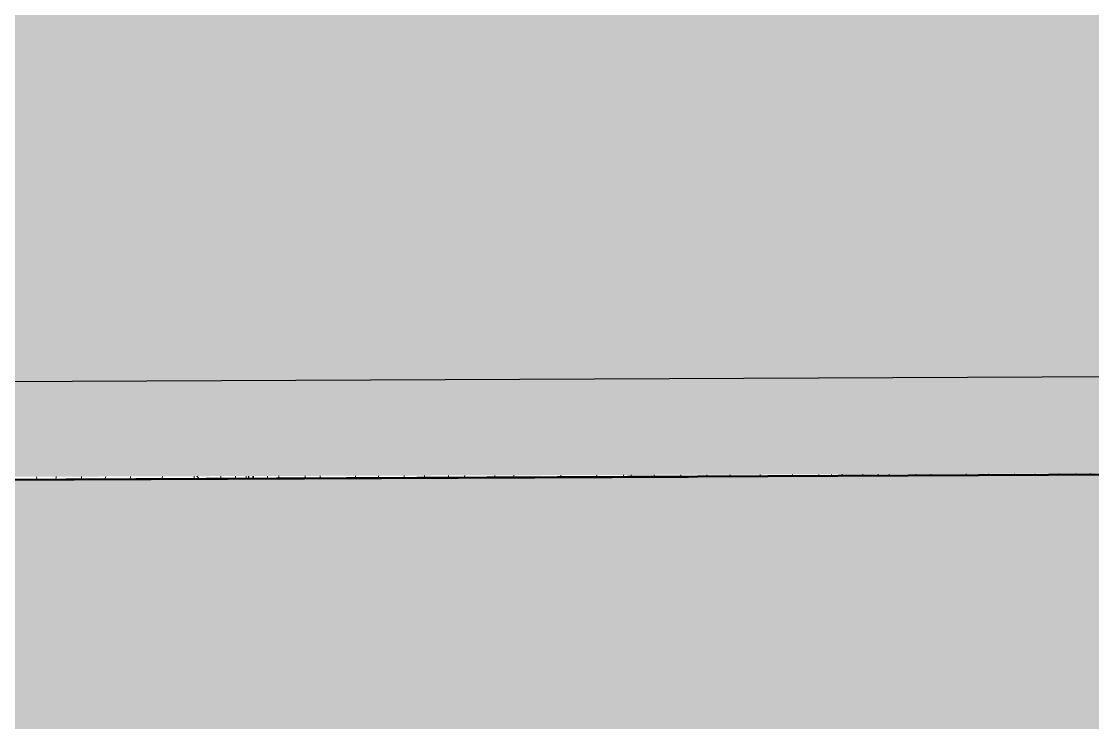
# Model space of a CAD drawing. Header units: metres. Extents: x 0.7 to 65.6, y 3.4 to 27.5.
# Drawn here: x 22.07 to 26.444, y 20.511 to 23.376 of the extents above; entities that cross this region are included whole.
import ezdxf

# ---------------------------------------------------------------- set-up
doc = ezdxf.new("R2010")
doc.units = ezdxf.units.M
for name, color, linetype, lineweight in [('A-DETL', 7, 'Continuous', 13), ('A-DETL-GENF', 7, 'Continuous', 9), ('A-GENM', 7, 'Continuous', 35), ('S-BEAM', 7, 'Continuous', 50)]:
    doc.layers.add(name, color=color, linetype=linetype, lineweight=lineweight)

# ---------------------------------------------------------------- blocks, each defined once
blk = doc.blocks.new('FP_1-DRG 2873024 - SECTION 2')
at = {"layer": 'A-GENM', "color": 254, "lineweight": 18, "true_color": 0xcfcfcf}
for p, q in [((-1105.0155, 22.516), (-1105.0114, 22.516)), ((-1105.0114, 22.516), (-1105.0155, 22.516)), ((-1105.012, 22.4589), (-1105.0115, 22.4957)), ((-1105.0155, 22.4495), (-1105.012, 22.4589)), ((-1105.0132, 22.3244), (-1105.0155, 22.3268)), ((-1105.0114, 22.3174), (-1105.0132, 22.3244)), ((-1105.201, 21.5923), (-1105.2019, 21.596)), ((-1105.1045, 21.5242), (-1105.0779, 21.596)), ((-1105.1076, 21.4936), (-1105.1046, 21.5242)), ((-1105.0007, 21.4941), (-1105.0005, 21.4948)), ((-1105.0005, 21.4948), (-1105.0003, 21.509)), ((-1104.9092, 21.5027), (-1104.9068, 21.5092)), ((-1104.9079, 21.4945), (-1104.9092, 21.5027)), ((-1104.8015, 21.495), (-1104.8014, 21.501)), ((-1104.8014, 21.501), (-1104.8013, 21.5096)), ((-1104.6769, 21.4955), (-1104.6736, 21.5099)), ((-1104.541, 21.4962), (-1104.5408, 21.5103)), ((-1104.5027, 21.4987), (-1104.514, 21.5104)), ((-1104.5027, 21.4963), (-1104.5027, 21.4987)), ((-1104.4318, 21.4966), (-1104.4316, 21.5107)), ((-1104.3718, 21.4969), (-1104.3716, 21.5108)), ((-1104.3286, 21.4971), (-1104.3284, 21.511)), ((-1104.2759, 21.5079), (-1104.2726, 21.5111)), ((-1104.1922, 21.4977), (-1104.1907, 21.5038)), ((-1104.1908, 21.5038), (-1104.1907, 21.5114)), ((-1104.103, 21.4981), (-1104.1028, 21.5116)), ((-1103.9826, 21.4987), (-1103.9824, 21.512)), ((-1103.8861, 21.4991), (-1103.8859, 21.5123)), ((-1103.79, 21.4995), (-1103.7897, 21.5126)), ((-1103.7431, 21.4997), (-1103.7452, 21.5127)), ((-1103.6146, 21.5031), (-1103.6044, 21.5131)), ((-1103.6146, 21.5003), (-1103.6146, 21.5031)), ((-1103.5476, 21.5006), (-1103.5599, 21.5132)), ((-1103.4857, 21.5009), (-1103.4855, 21.5135)), ((-1103.4199, 21.5012), (-1103.4124, 21.5137)), ((-1103.2943, 21.5017), (-1103.2896, 21.5141)), ((-1103.1836, 21.5022), (-1103.1834, 21.5144)), ((-1103.1161, 21.5025), (-1103.1159, 21.5146)), ((-1103.1161, 21.5025), (-1103.1159, 21.5146)), ((-1102.9633, 21.5035), (-1102.9637, 21.515)), ((-1102.9632, 21.5032), (-1102.9632, 21.5035)), ((-1102.8277, 21.5038), (-1102.8286, 21.5154)), ((-1102.6898, 21.5044), (-1102.6927, 21.5158)), ((-1102.6141, 21.5048), (-1102.613, 21.5154)), ((-1102.6129, 21.5154), (-1102.6127, 21.5161)), ((-1102.5087, 21.5052), (-1102.5085, 21.5164)), ((-1102.4134, 21.5057), (-1102.4092, 21.5167)), ((-1102.3097, 21.5061), (-1102.3095, 21.517)), ((-1102.1808, 21.5067), (-1102.1782, 21.5174)), ((-1102.0492, 21.5073), (-1102.049, 21.5177)), ((-1102.0276, 21.5074), (-1102.0379, 21.5178)), ((-1101.94, 21.5078), (-1101.9398, 21.5181)), ((-1101.88, 21.5081), (-1101.8798, 21.5182)), ((-1101.8368, 21.5083), (-1101.8366, 21.5184))]:
    blk.add_line(p, q, dxfattribs=at)
blk = doc.blocks.new('BR08_Barrier_Patterm_Side_04 - BR08_Barrier_Patterm_Side_04-5124865-DRG 2873024 - SECTION 2')
at = {"layer": 'A-GENM', "color": 254, "lineweight": 25, "true_color": 0xd4d4d4}
for p, q in [((-1105.0155, 23.6355), (-1105.0114, 23.6354)), ((-1105.0155, 23.6353), (-1105.0114, 23.6352)), ((-1101.8272, 21.5084), (-1105.1427, 21.4935)), ((-1101.8272, 21.5184), (-1101.8272, 21.5084))]:
    blk.add_line(p, q, dxfattribs=at)
blk.add_blockref('FP_1-DRG 2873024 - SECTION 2', (0, 0), dxfattribs=at)
blk = doc.blocks.new('FP_2-DRG 2873024 - SECTION 2')
at = {"layer": 'A-GENM', "color": 254, "lineweight": 18, "true_color": 0xcfcfcf}
for p, q in [((-1100.8214, 21.5129), (-1100.8213, 21.5214)), ((-1100.7436, 21.5132), (-1100.7435, 21.5216)), ((-1100.5523, 21.5141), (-1100.5522, 21.5222)), ((-1100.5523, 21.5141), (-1100.5522, 21.5222)), ((-1100.405, 21.5164), (-1100.4047, 21.5226)), ((-1100.2937, 21.5152), (-1100.2957, 21.523)), ((-1100.2645, 21.5154), (-1100.2641, 21.5231)), ((-1100.1705, 21.5158), (-1100.1705, 21.5233)), ((-1100.062, 21.5163), (-1100.062, 21.5237)), ((-1099.953, 21.5168), (-1099.9549, 21.524)), ((-1099.8576, 21.5172), (-1099.8608, 21.5243)), ((-1099.736, 21.5177), (-1099.7372, 21.5246)), ((-1099.6062, 21.5183), (-1099.6061, 21.525)), ((-1099.4985, 21.5188), (-1099.4984, 21.5253)), ((-1099.4463, 21.519), (-1099.4462, 21.5255)), ((-1099.4032, 21.5192), (-1099.4031, 21.5256)), ((-1099.317, 21.5196), (-1099.318, 21.5259)), ((-1099.2559, 21.5199), (-1099.2558, 21.5261)), ((-1099.2102, 21.5201), (-1099.2101, 21.5262)), ((-1099.1022, 21.5206), (-1099.1021, 21.5265)), ((-1099.0404, 21.5208), (-1099.0404, 21.5267)), ((-1098.8968, 21.5215), (-1098.8967, 21.5271)), ((-1098.8033, 21.5219), (-1098.8032, 21.5274)), ((-1098.6983, 21.5224), (-1098.6983, 21.5277)), ((-1098.6139, 21.5227), (-1098.6148, 21.528)), ((-1098.5167, 21.5232), (-1098.5166, 21.5283)), ((-1098.4507, 21.5235), (-1098.4488, 21.5285)), ((-1101.7495, 21.5087), (-1101.7494, 21.5186)), ((-1101.7038, 21.5089), (-1101.7037, 21.5188)), ((-1101.5986, 21.5094), (-1101.5957, 21.5143)), ((-1101.5958, 21.5143), (-1101.5957, 21.5191)), ((-1101.5341, 21.5097), (-1101.534, 21.5193)), ((-1101.3904, 21.5103), (-1101.3903, 21.5197)), ((-1101.2969, 21.5107), (-1101.2968, 21.52)), ((-1101.192, 21.5112), (-1101.1919, 21.5203)), ((-1101.1065, 21.5116), (-1101.1079, 21.5205)), ((-1101.0104, 21.512), (-1101.0103, 21.5208)), ((-1100.9466, 21.5123), (-1100.9434, 21.521)), ((-1100.405, 21.5147), (-1100.405, 21.5164))]:
    blk.add_line(p, q, dxfattribs=at)
blk = doc.blocks.new('BR08_Barrier_Patterm_Side_05 - BR08_Barrier_Patterm_Side_05-5125657-DRG 2873024 - SECTION 2')
at = {"layer": 'A-GENM', "color": 254, "lineweight": 25, "true_color": 0xd4d4d4}
for p, q in [((-1098.3894, 21.5238), (-1101.8073, 21.5085)), ((-1098.3894, 21.5286), (-1098.3894, 21.5238)), ((-1101.8086, 21.5087), (-1101.8086, 21.5185)), ((-1101.8073, 21.5085), (-1101.8086, 21.5087)), ((-1101.8073, 21.5085), (-1101.8073, 21.5185))]:
    blk.add_line(p, q, dxfattribs=at)
blk.add_blockref('FP_2-DRG 2873024 - SECTION 2', (0, 0), dxfattribs=at)
blk = doc.blocks.new('T2DPAA-T2D-C3S-DU-M3D-100304_rvt-1-DRG 2873024 - SECTION 2')
at = {"layer": 'A-GENM', "color": 254, "lineweight": 25, "true_color": 0xd4d4d4}
for name in ['BR08_Barrier_Patterm_Side_04 - BR08_Barrier_Patterm_Side_04-5124865-DRG 2873024 - SECTION 2', 'BR08_Barrier_Patterm_Side_05 - BR08_Barrier_Patterm_Side_05-5125657-DRG 2873024 - SECTION 2']:
    blk.add_blockref(name, (0, 0), dxfattribs=at)
blk = doc.blocks.new('Generic Models 1 - Generic Models 1-7441683-DRG 2873024 - SECTION 2')
at = {"layer": 'S-BEAM'}
blk.add_line((-1095.1928, 21.5381), (-1105.0237, 21.4939), dxfattribs=at)
at = {"layer": 'S-BEAM', "color": 250, "true_color": 0x404040}
blk.add_line((-1105.0237, 21.4939), (-1095.1928, 21.5381), dxfattribs=at)

msp = doc.modelspace()

# ---------------------------------------------------------------- hatches: boundary and pattern name
at = {"layer": 'A-DETL-GENF', "true_color": 0xc0c0c0}
h = msp.add_hatch(color=9, dxfattribs=at)
h.paths.add_polyline_path([(19.8126, 21.5089), (29.8709, 21.5392), (29.8709, 23.4439), (19.8126, 23.6539), (19.8126, 21.5354)])
h.paths.add_polyline_path([(29.851, 21.9391), (29.851, 21.9391), (29.6428, 21.9391)])
at = {"layer": 'S-BEAM', "lineweight": 5, "true_color": 0xc0c0c0}
msp.add_hatch(color=9, dxfattribs=at).paths.add_polyline_path([(19.7965, 20.2914), (29.8325, 20.3354), (29.818, 21.5354), (19.7965, 21.4915), (19.7965, 20.6406)])

# ---------------------------------------------------------------- linework, layer by layer
at = {"layer": 'A-DETL', "lineweight": 25}
msp.add_line((29.851, 21.9391), (19.7391, 21.8936), dxfattribs=at)
at = {"layer": 'S-BEAM', "lineweight": 25}
msp.add_line((19.7965, 21.4915), (24.7935, 21.5134), dxfattribs=at)

# ---------------------------------------------------------------- block references
at = {"lineweight": 5}
msp.add_blockref('T2DPAA-T2D-C3S-DU-M3D-100304_rvt-1-DRG 2873024 - SECTION 2', (1124.824, 0), dxfattribs=at)
at = {"layer": 'S-BEAM'}
msp.add_blockref('Generic Models 1 - Generic Models 1-7441683-DRG 2873024 - SECTION 2', (1124.824, 0), dxfattribs=at)

doc.saveas('drawing.dxf')
